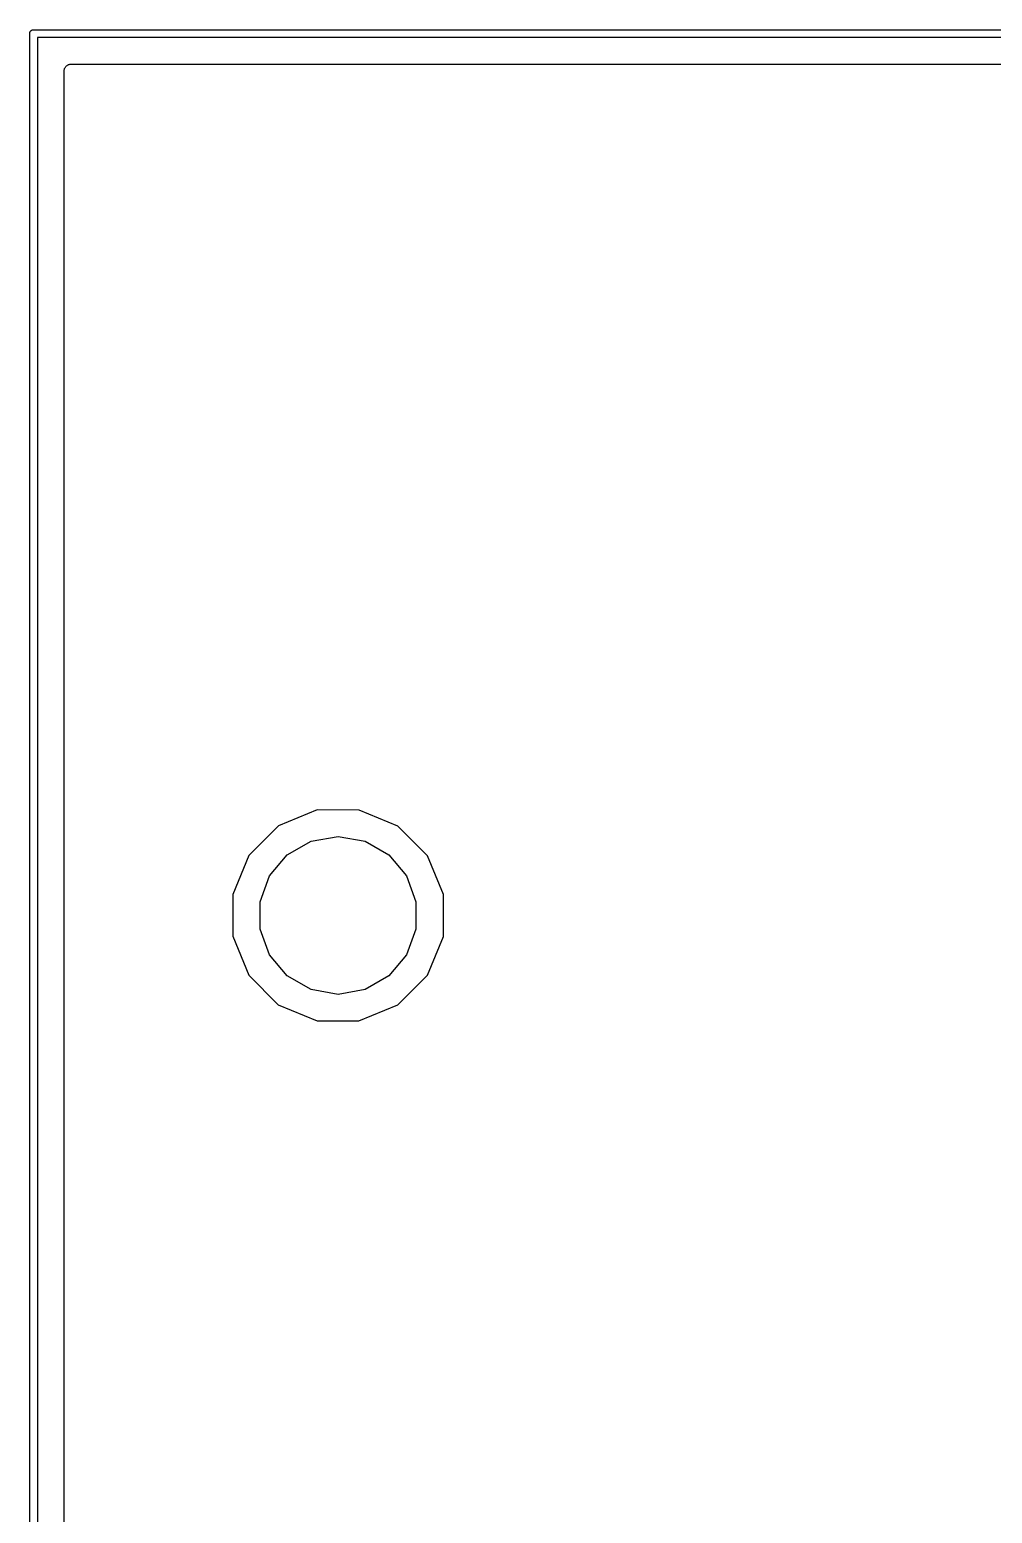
# Model space of a CAD drawing. Extents: x 70 to 225, y -126 to -70.
# Drawn here: x 70.12 to 88.46, y -97.99 to -69.72 of the extents above; entities that cross this region are included whole.
import ezdxf

# ---------------------------------------------------------------- set-up
doc = ezdxf.new("R2010")
doc.units = 0
doc.header["$MEASUREMENT"] = 0
doc.layers.add('BLACK', color=7, linetype='CONTINUOUS')

msp = doc.modelspace()

# ---------------------------------------------------------------- linework, layer by layer
at = {"layer": 'Black'}
for p, q in [((70.125, -69.8), (70.1261, -69.7935)), ((70.125, -126.4), (70.125, -69.8)), ((70.1261, -69.787), (70.1284, -69.7808)), ((70.1261, -69.7935), (70.1261, -69.787)), ((70.1284, -69.7808), (70.1295, -69.7743)), ((70.1295, -69.7743), (70.1328, -69.7687)), ((70.1328, -69.7687), (70.135, -69.7625)), ((70.135, -69.7625), (70.1393, -69.7575)), ((70.1393, -69.7575), (70.1425, -69.7518)), ((70.1425, -69.7518), (70.1476, -69.7476)), ((70.1476, -69.7476), (70.1518, -69.7425)), ((70.1518, -69.7425), (70.1575, -69.7393)), ((70.1575, -69.7393), (70.1625, -69.735)), ((70.1625, -69.735), (70.1687, -69.7328)), ((70.1687, -69.7328), (70.1743, -69.7295)), ((70.1743, -69.7295), (70.1808, -69.7284)), ((70.1808, -69.7284), (70.187, -69.7261)), ((70.187, -69.7261), (70.1935, -69.7261)), ((70.1935, -69.7261), (70.2, -69.725)), ((70.2, -69.725), (225.2, -69.725)), ((70.275, -69.875), (70.275, -126.325)), ((225.125, -69.875), (70.275, -69.875)), ((70.8991, -70.3849), (70.91, -70.383)), ((70.91, -70.383), (89.4878, -70.383)), ((70.783, -70.51), (70.7849, -70.4991)), ((70.783, -87.0228), (70.783, -70.51)), ((70.7849, -70.4879), (70.7887, -70.4775)), ((70.7849, -70.4991), (70.7849, -70.4879)), ((70.7887, -70.4775), (70.7907, -70.4666)), ((70.7907, -70.4666), (70.7962, -70.4569)), ((70.7962, -70.4569), (70.8, -70.4465)), ((70.8, -70.4465), (70.8072, -70.438)), ((70.8072, -70.438), (70.8127, -70.4284)), ((70.8127, -70.4284), (70.8212, -70.4212)), ((70.8212, -70.4212), (70.8284, -70.4127)), ((70.8284, -70.4127), (70.838, -70.4072)), ((70.838, -70.4072), (70.8465, -70.4)), ((70.8465, -70.4), (70.8569, -70.3962)), ((70.8569, -70.3962), (70.8666, -70.3907)), ((70.8666, -70.3907), (70.8775, -70.3887)), ((70.8775, -70.3887), (70.8879, -70.3849)), ((70.8879, -70.3849), (70.8991, -70.3849)), ((75.6023, -84.5917), (74.864, -84.8967)), ((76.4012, -84.5923), (75.6023, -84.5917)), ((77.1389, -84.8987), (76.4012, -84.5923)), ((74.864, -84.8967), (74.2987, -85.4611)), ((77.7033, -85.464), (77.1389, -84.8987)), ((75.0321, -85.4465), (75.485, -85.1851)), ((75.485, -85.1851), (76, -85.0943)), ((76, -85.0943), (76.515, -85.1851)), ((76.515, -85.1851), (76.9679, -85.4465)), ((74.2987, -85.4611), (73.9924, -86.1988)), ((74.696, -85.8471), (75.0321, -85.4465)), ((76.9679, -85.4465), (77.304, -85.8471)), ((78.0083, -86.2023), (77.7033, -85.464)), ((74.5171, -86.3385), (74.696, -85.8471)), ((77.304, -85.8471), (77.4829, -86.3385)), ((73.9924, -86.1988), (73.9917, -86.9977)), ((78.0076, -87.0012), (78.0083, -86.2023)), ((74.5171, -86.8615), (74.5171, -86.3385)), ((77.4829, -86.3385), (77.4829, -86.8615)), ((70.783, -89.384), (70.783, -87.0228)), ((73.9917, -86.9977), (74.2967, -87.736)), ((74.696, -87.3529), (74.5171, -86.8615)), ((77.4829, -86.8615), (77.304, -87.3529)), ((77.7013, -87.7389), (78.0076, -87.0012)), ((75.0321, -87.7535), (74.696, -87.3529)), ((77.304, -87.3529), (76.9679, -87.7535)), ((74.2967, -87.736), (74.8611, -88.3013)), ((75.485, -88.0149), (75.0321, -87.7535)), ((76.9679, -87.7535), (76.515, -88.0149)), ((77.136, -88.3033), (77.7013, -87.7389)), ((76, -88.1057), (75.485, -88.0149)), ((76.515, -88.0149), (76, -88.1057)), ((74.8611, -88.3013), (75.5988, -88.6076)), ((76.3977, -88.6083), (77.136, -88.3033)), ((75.5988, -88.6076), (76.3977, -88.6083)), ((70.783, -99.0852), (70.783, -89.384))]:
    msp.add_line(p, q, dxfattribs=at)

doc.saveas('drawing.dxf')
